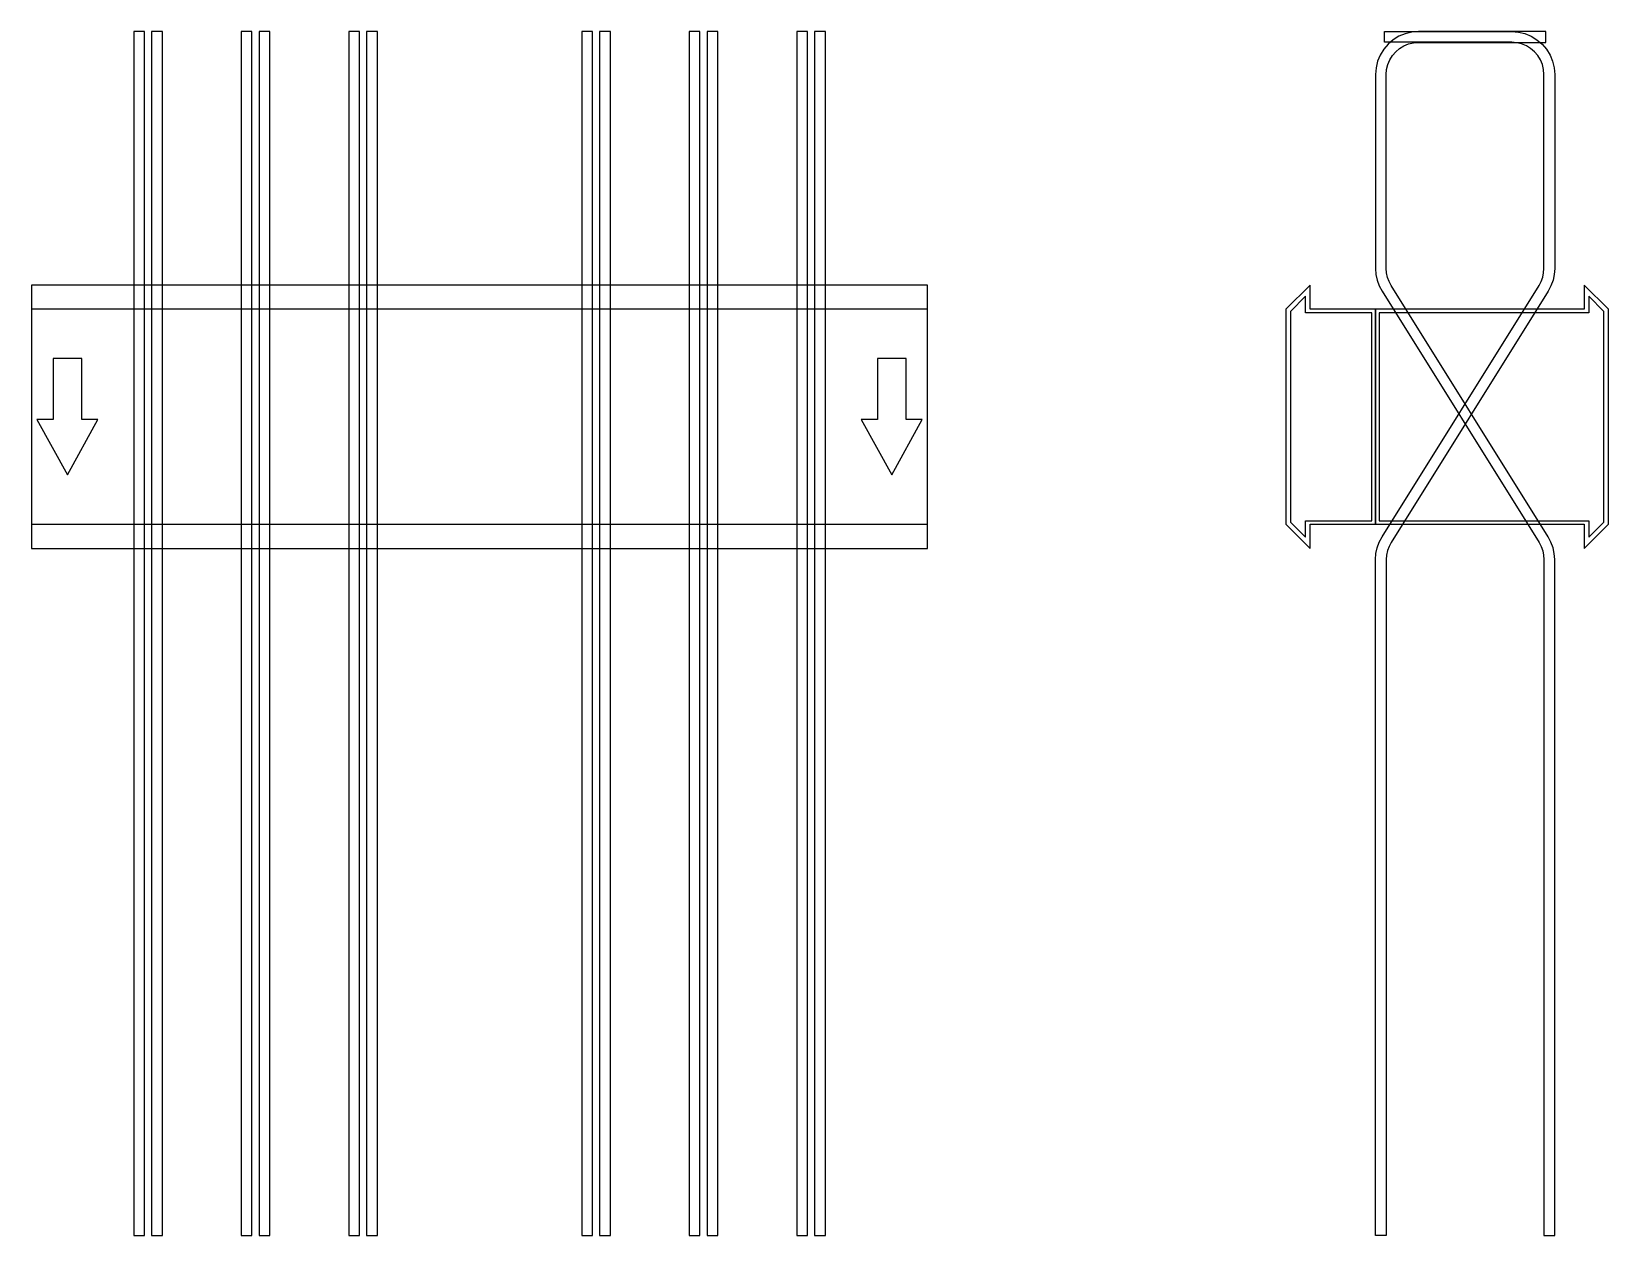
# Model space of a CAD drawing. Extents: x 0 to 880, y -457 to 215.
import ezdxf

# ---------------------------------------------------------------- set-up
doc = ezdxf.new("R2010")
doc.units = 0
doc.layers.add('Halfen', color=7, linetype='CONTINUOUS')

msp = doc.modelspace()

# ---------------------------------------------------------------- linework, layer by layer
at = {"layer": 'Halfen', "color": 7}
for points in [[(63, -456.927), (63, 214.971), (57, 214.971), (57, -456.927)], [(73, -456.927), (73, 214.971), (67, 214.971), (67, -456.927)], [(123, -456.927), (123, 214.971), (117, 214.971), (117, -456.927)], [(133, -456.927), (133, 214.971), (127, 214.971), (127, -456.927)], [(183, -456.927), (183, 214.971), (177, 214.971), (177, -456.927)], [(193, -456.927), (193, 214.971), (187, 214.971), (187, -456.927)], [(313, -456.927), (313, 214.971), (307, 214.971), (307, -456.927)], [(323, -456.927), (323, 214.971), (317, 214.971), (317, -456.927)], [(373, -456.927), (373, 214.971), (367, 214.971), (367, -456.927)], [(383, -456.927), (383, 214.971), (377, 214.971), (377, -456.927)], [(433, -456.927), (433, 214.971), (427, 214.971), (427, -456.927)], [(443, -456.927), (443, 214.971), (437, 214.971), (437, -456.927)], [(750, -456.898), (750, -79.686), (750.234, -76.346), (750.93, -73.071), (752.075, -69.925), (753.647, -66.968), (841.265, 73.25), (842.444, 75.467), (843.303, 77.827), (843.825, 80.283), (844, 82.788), (844, 191), (843.778, 193.816), (843.119, 196.562), (842.038, 199.172), (840.562, 201.58), (838.728, 203.728), (836.58, 205.562), (834.172, 207.038), (831.562, 208.119), (828.816, 208.778), (826, 209), (755, 209), (755, 215), (826, 215), (829.754, 214.705), (833.416, 213.825), (836.896, 212.384), (840.107, 210.416), (842.971, 207.971), (845.416, 205.107), (847.384, 201.896), (848.825, 198.416), (849.705, 194.754), (850, 191), (850, 82.788), (849.766, 79.448), (849.07, 76.173), (847.925, 73.027), (846.353, 70.07), (758.735, -70.148), (757.556, -72.365), (756.697, -74.725), (756.175, -77.181), (756, -79.686), (756, -456.898)], [(850, -456.927), (850, -79.715), (849.766, -76.375), (849.07, -73.1), (847.925, -69.953), (846.353, -66.997), (758.735, 73.221), (757.556, 75.438), (756.697, 77.798), (756.175, 80.255), (756, 82.76), (756, 190.971), (756.222, 193.787), (756.881, 196.534), (757.962, 199.143), (759.438, 201.551), (761.272, 203.699), (763.42, 205.534), (765.828, 207.009), (768.438, 208.09), (771.184, 208.75), (774, 208.971), (845, 208.971), (845, 214.971), (774, 214.971), (770.246, 214.676), (766.584, 213.797), (763.104, 212.355), (759.893, 210.388), (757.029, 207.942), (754.584, 205.078), (752.616, 201.867), (751.175, 198.388), (750.295, 194.726), (750, 190.971), (750, 82.76), (750.234, 79.419), (750.93, 76.144), (752.075, 72.998), (753.647, 70.042), (841.265, -70.177), (842.444, -72.394), (843.303, -74.754), (843.825, -77.21), (844, -79.715), (844, -456.927)], [(0, -73.5), (500, -73.5), (500, 73.5), (0, 73.5)], [(750, -60), (750, 60), (713.5, 60), (713.5, 73.5), (700, 60), (700, -60), (713.5, -73.5), (713.5, -60)], [(880, -60), (880, 60), (866.5, 73.5), (866.5, 60), (750, 60), (750, -60), (866.5, -60), (866.5, -73.5)], [(748, -58), (748, 58), (711, 58), (711, 67.25), (702.5, 58.75), (702.5, -58.75), (711, -67.25), (711, -58)], [(877.5, -58.75), (877.5, 58.75), (869, 67.25), (869, 58), (752, 58), (752, -58), (869, -58), (869, -67.25)], [(0, -60), (500, -60), (500, 60), (0, 60)], [(20, -32.5), (37, -1.5), (28, -1.5), (28, 32.5), (12, 32.5), (12, -1.5), (3, -1.5)], [(480, -32.5), (497, -1.5), (488, -1.5), (488, 32.5), (472, 32.5), (472, -1.5), (463, -1.5)]]:
    msp.add_lwpolyline(points, close=True, dxfattribs=at)

doc.saveas('drawing.dxf')
